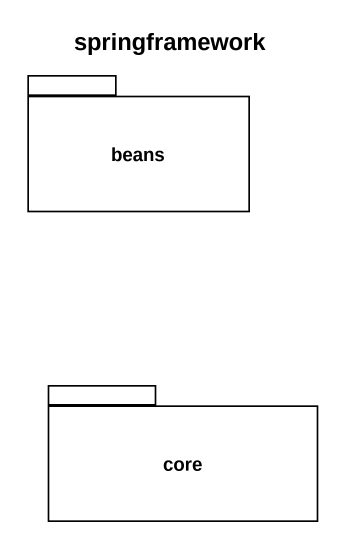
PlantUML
@startuml
title springframework
package beans {
}
package core {
}
@enduml
